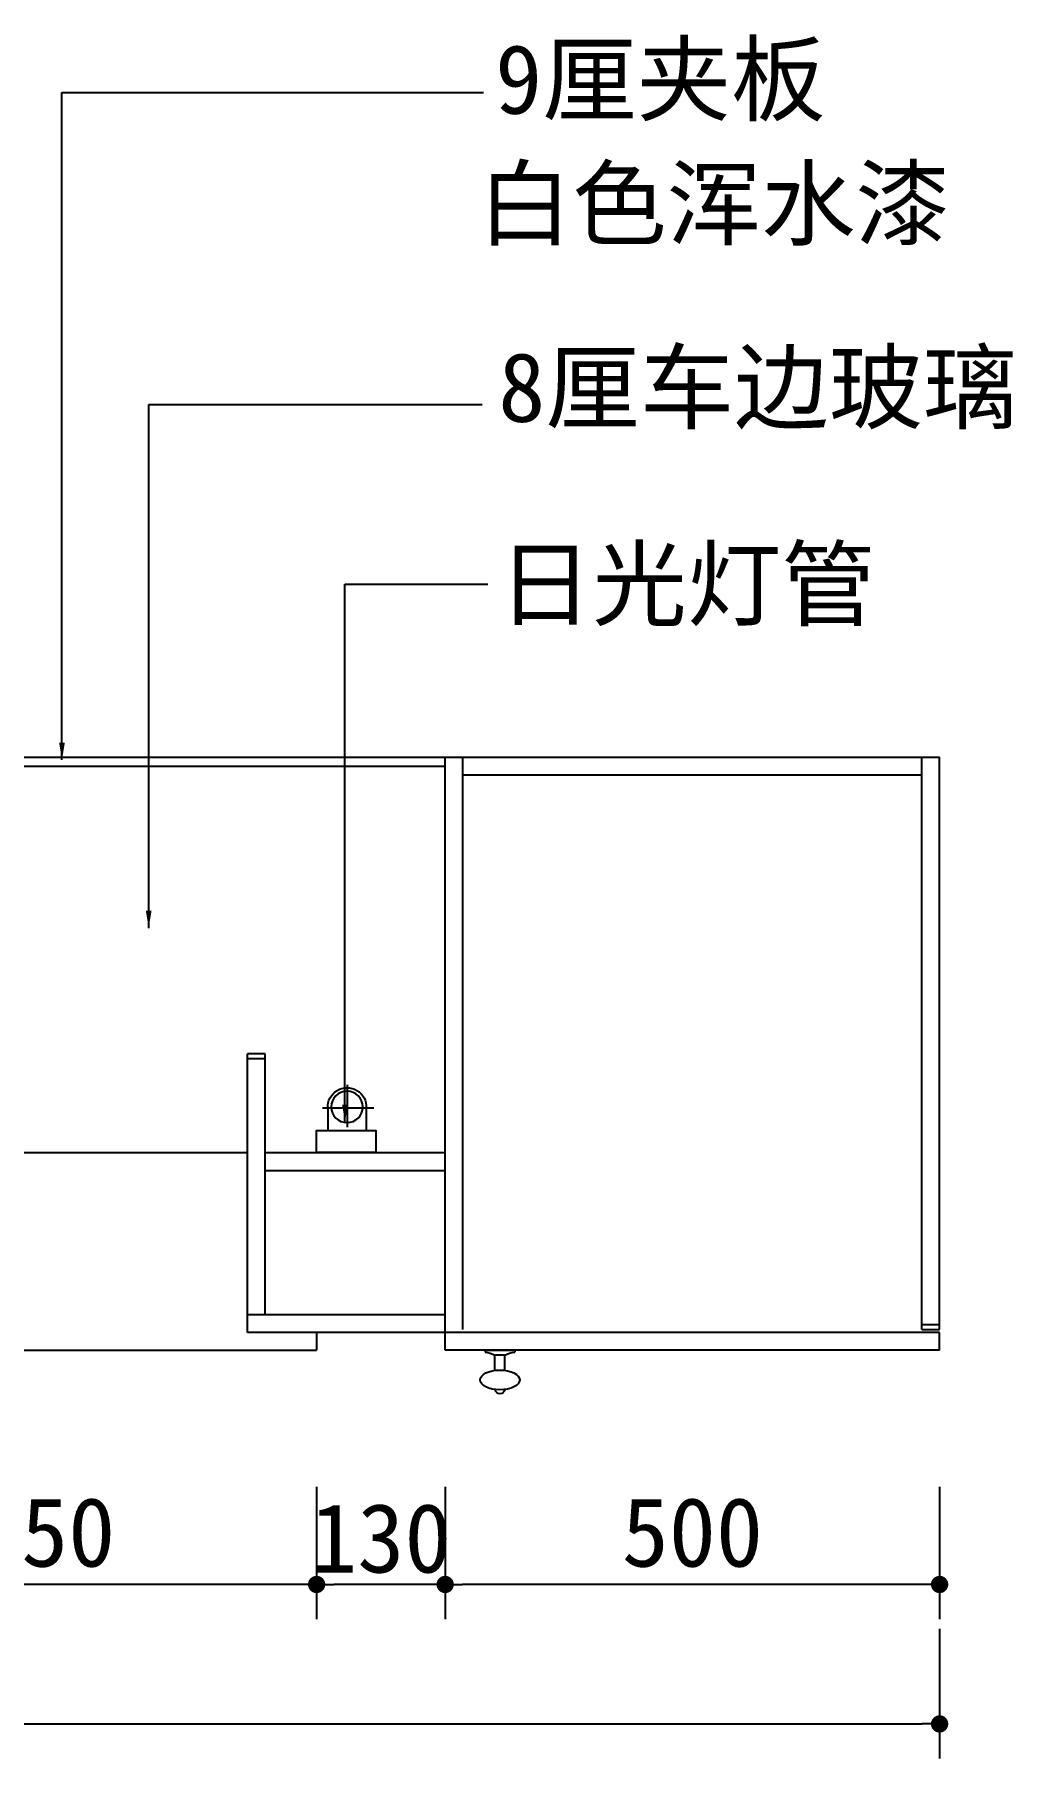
# Model space of a CAD drawing. Extents: x 514 to 5019, y 2591 to 4654.
# Drawn here: x 4030 to 5019, y 2908 to 4652 of the extents above; entities that cross this region are included whole.
import ezdxf

# ---------------------------------------------------------------- set-up
doc = ezdxf.new("R2010")
doc.units = 0
doc.header["$LTSCALE"] = 150
doc.header["$MEASUREMENT"] = 0
doc.header["$PDMODE"] = 3
doc.header["$PDSIZE"] = -3
doc.layers.get('0').update_dxf_attribs({"linetype": 'CONTINUOUS'})
doc.layers.get('DEFPOINTS').update_dxf_attribs({"linetype": 'CONTINUOUS'})
for name, color, linetype in [('2', 2, 'CONTINUOUS'), ('3', 3, 'CONTINUOUS'), ('4', 4, 'CONTINUOUS'), ('7', 7, 'CONTINUOUS'), ('DIM', 3, 'CONTINUOUS'), ('TEXT', 3, 'CONTINUOUS'), ('X', 7, 'CONTINUOUS')]:
    doc.layers.add(name, color=color, linetype=linetype)
doc.styles.add('HZ', font='')
doc.styles.get('HZ').set_extended_font_data('仿宋_GB2312')
doc.dimstyles.get("Standard").update_dxf_attribs({"dimscale": 35, "dimtxt": 2, "dimasz": 0.5, "dimexe": 1, "dimexo": 1, "dimgap": 0.5, "dimtad": 1, "dimdec": 0, "dimzin": 0, "dimtxsty": 'HZ', "dimblk1": 'DOT', "dimblk2": 'DOT', "dimsah": 1, "dimcen": 0, "dimazin": 3, "dimtfac": 0.5, "dimtdec": 0, "dimtmove": 0, "dimatfit": 3, "dimtolj": 1, "dimtzin": 0})

# ---------------------------------------------------------------- blocks, each defined once
blk = doc.blocks.new('C拉手5')
at = {"layer": '3'}
for p, q in [((0, 30), (0, 0)), ((0, 30), (2, 30)), ((20.3, 20), (5, 20)), ((5, 10), (5, 20)), ((0, 15), (0, 5)), ((0, 15), (0, 15)), ((0, 0), (2, 0)), ((20.3, 10), (5, 10))]:
    blk.add_line(p, q, dxfattribs=at)
for centre, radius, start, end in [((20.7, 30.2), 18.7, 180.4735, 212.925), ((39, 15), 5, 278.4513, 81.5487), ((20.7, -0.2), 18.7, 147.075, 179.5265)]:
    blk.add_arc(centre, radius, start, end, dxfattribs=at)
blk.add_ellipse((30, 15), major_axis=(0, -20), ratio=0.5, start_param=-1.570796, end_param=4.712389, dxfattribs=at)
blk = doc.blocks.new('_DOT')
at = {"color": 0, "linetype": 'BYBLOCK'}
blk.add_line((-0.5, 0), (-1, 0), dxfattribs=at)
at = {"color": 0, "linetype": 'BYBLOCK', "const_width": 0.5}
blk.add_lwpolyline([(-0.25, 0, 1), (0.25, 0, 1)], format="xyb", close=True, dxfattribs=at)
blk = doc.blocks.new('*D9')
at = {"color": 0, "linetype": 'BYBLOCK'}
for p, q in [((30285.6, -18729.7), (30285.6, -18863.6)), ((30785.6, -18729.7), (30785.6, -18863.6)), ((30768.1, -18828.6), (30303.1, -18828.6))]:
    blk.add_line(p, q, dxfattribs=at)
at = {"layer": 'DEFPOINTS', "color": 0, "linetype": 'BYBLOCK'}
for p in [(30285.6, -18694.7), (30785.6, -18694.7), (30285.6, -18828.6)]:
    blk.add_point(p, dxfattribs=at)
at = {"color": 0, "linetype": 'BYBLOCK', "xscale": 17.5, "yscale": 17.5, "zscale": 17.5, "rotation": 180}
blk.add_blockref('_DOT', (30285.6, -18828.6), dxfattribs=at)
at = {"color": 0, "linetype": 'BYBLOCK', "xscale": 17.5, "yscale": 17.5, "zscale": 17.5}
blk.add_blockref('_DOT', (30785.6, -18828.6), dxfattribs=at)
at = {"color": 0, "linetype": 'BYBLOCK', "insert": (30535.6, -18776.1), "char_height": 70, "attachment_point": 5, "style": 'HZ'}
blk.add_mtext('\\A1;500', dxfattribs=at)
blk = doc.blocks.new('*D10')
at = {"color": 0, "linetype": 'BYBLOCK'}
for p, q in [((26775.6, -18873.5), (26775.6, -19004.7)), ((30785.6, -18873.5), (30785.6, -19004.7)), ((26793.1, -18969.7), (30768.1, -18969.7))]:
    blk.add_line(p, q, dxfattribs=at)
at = {"layer": 'DEFPOINTS', "color": 0, "linetype": 'BYBLOCK'}
for p in [(26775.6, -18838.5), (30785.6, -18838.5), (30785.6, -18969.7)]:
    blk.add_point(p, dxfattribs=at)
at = {"color": 0, "linetype": 'BYBLOCK', "xscale": 17.5, "yscale": 17.5, "zscale": 17.5, "rotation": 180}
blk.add_blockref('_DOT', (26775.6, -18969.7), dxfattribs=at)
at = {"color": 0, "linetype": 'BYBLOCK', "xscale": 17.5, "yscale": 17.5, "zscale": 17.5}
blk.add_blockref('_DOT', (30785.6, -18969.7), dxfattribs=at)
at = {"color": 0, "linetype": 'BYBLOCK', "insert": (28780.6, -18917.2), "char_height": 70, "attachment_point": 5, "style": 'HZ'}
blk.add_mtext('\\A1;4010', dxfattribs=at)
blk = doc.blocks.new('*D7')
at = {"color": 0, "linetype": 'BYBLOCK'}
for p, q in [((29605.6, -18733), (29605.6, -18863.6)), ((30155.6, -18729.7), (30155.6, -18863.6)), ((30138.1, -18828.6), (29623.1, -18828.6))]:
    blk.add_line(p, q, dxfattribs=at)
at = {"layer": 'DEFPOINTS', "color": 0, "linetype": 'BYBLOCK'}
for p in [(29605.6, -18698), (30155.6, -18694.7), (29605.6, -18828.6)]:
    blk.add_point(p, dxfattribs=at)
at = {"color": 0, "linetype": 'BYBLOCK', "xscale": 17.5, "yscale": 17.5, "zscale": 17.5, "rotation": 180}
blk.add_blockref('_DOT', (29605.6, -18828.6), dxfattribs=at)
at = {"color": 0, "linetype": 'BYBLOCK', "xscale": 17.5, "yscale": 17.5, "zscale": 17.5}
blk.add_blockref('_DOT', (30155.6, -18828.6), dxfattribs=at)
at = {"color": 0, "linetype": 'BYBLOCK', "insert": (29880.6, -18776.1), "char_height": 70, "attachment_point": 5, "style": 'HZ'}
blk.add_mtext('\\A1;550', dxfattribs=at)
blk = doc.blocks.new('*D8')
at = {"color": 0, "linetype": 'BYBLOCK'}
for p, q in [((30155.6, -18729.7), (30155.6, -18863.6)), ((30285.6, -18729.7), (30285.6, -18863.6)), ((30268.1, -18828.6), (30173.1, -18828.6))]:
    blk.add_line(p, q, dxfattribs=at)
at = {"layer": 'DEFPOINTS', "color": 0, "linetype": 'BYBLOCK'}
for p in [(30155.6, -18694.7), (30285.6, -18694.7), (30155.6, -18828.6)]:
    blk.add_point(p, dxfattribs=at)
at = {"color": 0, "linetype": 'BYBLOCK', "xscale": 17.5, "yscale": 17.5, "zscale": 17.5, "rotation": 180}
blk.add_blockref('_DOT', (30155.6, -18828.6), dxfattribs=at)
at = {"color": 0, "linetype": 'BYBLOCK', "xscale": 17.5, "yscale": 17.5, "zscale": 17.5}
blk.add_blockref('_DOT', (30285.6, -18828.6), dxfattribs=at)
at = {"color": 0, "linetype": 'BYBLOCK', "insert": (30220.6, -18782.1), "char_height": 70, "attachment_point": 5, "style": 'HZ'}
blk.add_mtext('\\A1;130', dxfattribs=at)
blk = doc.blocks.new('D-RG')
at = {"layer": '3'}
for p, q in [((-1, 23.3), (-1, 62.2)), ((-25.2, 40.9), (21.9, 40.9))]:
    blk.add_line(p, q, dxfattribs=at)
blk.add_circle((-0.7, 41.9), 14.4, dxfattribs=at)
at = {"layer": '7'}
for p, q in [((-18.3, 41.9), (-18.3, 20.3)), ((17, 41.9), (17, 20.3))]:
    blk.add_line(p, q, dxfattribs=at)
blk.add_lwpolyline([(27.2, 0), (27.2, 20.3), (-27.2, 20.3), (-27.2, 0)], close=True, dxfattribs=at)
blk.add_arc((-0.7, 41.9), 17.6, 356.8047, 183.1953, dxfattribs=at)
blk = doc.blocks.new('日光灯')
at = {"layer": '7', "xscale": 1.104224081122632, "yscale": 1.104224081122632, "zscale": 1.104224081122632, "rotation": 90}
blk.add_blockref('D-RG', (46.3, 16.6), dxfattribs=at)

msp = doc.modelspace()

# ---------------------------------------------------------------- linework, layer by layer
at = {"layer": '2'}
msp.add_line((935.7, 3921.1), (4945.7, 3921.1), dxfattribs=at)
at = {"layer": '4'}
for p, q in [((4945.7, 3342.1), (4945.7, 3921.1)), ((4315.7, 3339.1), (4315.7, 3321.1)), ((4445.7, 3321.1), (4445.7, 3339.1)), ((4945.7, 3321.1), (4945.7, 3339.1)), ((3380.9, 3321.1), (4315.7, 3321.1)), ((4945.7, 3321.1), (4445.7, 3321.1))]:
    msp.add_line(p, q, dxfattribs=at)
at = {"layer": '7'}
for p, q in [((1435.7, 3912.1), (4445.7, 3912.1)), ((4445.7, 3339.1), (4445.7, 3921.1)), ((4463.7, 3342.2), (4463.7, 3921.1)), ((4927.7, 3342.1), (4927.7, 3921.1)), ((4927.7, 3903.1), (4463.7, 3903.1)), ((4245.7, 3339.1), (4245.7, 3621.1)), ((4263.7, 3621.1), (4245.7, 3621.1)), ((4245.7, 3342.1), (4245.7, 3616.1)), ((4263.7, 3616.1), (4245.7, 3616.1)), ((4263.7, 3357.1), (4263.7, 3621.1)), ((3599.4, 3521.1), (4245.7, 3521.1)), ((4263.7, 3521.1), (4445.7, 3521.1)), ((4263.7, 3503.1), (4445.7, 3503.1)), ((4445.7, 3357.1), (4245.7, 3357.1)), ((4945.7, 3339.1), (4245.7, 3339.1)), ((4927.7, 3347.1), (4945.7, 3347.1)), ((4927.7, 3342.1), (4945.7, 3342.1))]:
    msp.add_line(p, q, dxfattribs=at)

# ---------------------------------------------------------------- block references
at = {"layer": 'X', "xscale": -1, "rotation": 90}
for name, p in [('日光灯', (4362.3, 3567.4)), ('C拉手5', (4516.1, 3321.1))]:
    msp.add_blockref(name, p, dxfattribs=at)

# ---------------------------------------------------------------- texts
at = {"layer": 'TEXT', "style": 'HZ'}
for s, p in [('9厘夹板', (4496.2, 4572.2)), ('白色浑水漆', (4478.7, 4446.3)), ('8厘车边玻璃', (4499.4, 4260.5)), ('日光灯管', (4499.1, 4061.4))]:
    msp.add_text(s, height=70, dxfattribs=at).set_placement(p)

# ---------------------------------------------------------------- dimensions: what is measured, and where the dimension line sits
at = {"layer": 'DIM'}
for base, p1, p2, picture, middle in [((3765.7, 3084.2), (4315.7, 3218.2), (3765.7, 3214.8), '*D7', (4040.7, 3136.7)), ((4445.7, 3084.2), (4945.7, 3218.2), (4445.7, 3218.2), '*D9', (4695.7, 3136.7)), ((4945.7, 2943.1), (935.7, 3074.3), (4945.7, 3074.3), '*D10', (2940.7, 2995.6))]:
    dim = msp.add_linear_dim(base=base, p1=p1, p2=p2, dimstyle='STANDARD', dxfattribs=at)
    dim.commit()
    dim.dimension.update_dxf_attribs({"geometry": picture, "text_midpoint": middle, "insert": (-25839.9, 21912.8)})
dim = msp.add_linear_dim(base=(4315.7, 3084.2), p1=(4445.7, 3218.2), p2=(4315.7, 3218.2), dimstyle='STANDARD', dxfattribs=at)
dim.commit()
dim.dimension.update_dxf_attribs({"geometry": '*D8', "text_midpoint": (4380.7, 3130.8), "dimtype": 128, "insert": (-25839.9, 21912.8)})

# ---------------------------------------------------------------- leaders
at = {"layer": 'TEXT'}
for points in [[(4058.2, 3918.4), (4058.2, 4593.6), (4484.4, 4593.6)], [(4145.9, 3748.3), (4145.9, 4278), (4483.1, 4278)], [(4344.4, 3552), (4344.4, 4096.2), (4488.9, 4096.2)]]:
    msp.add_leader(points, dimstyle='STANDARD', dxfattribs=at)

doc.saveas('drawing.dxf')
